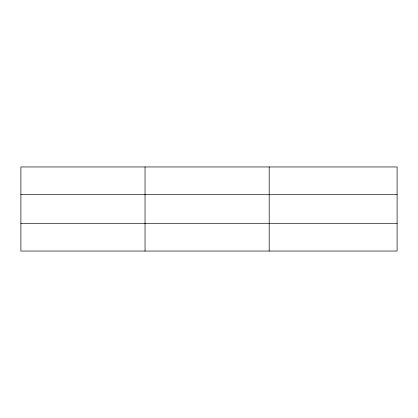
<?xml version="1.0" encoding="UTF-8"?>
<svg xmlns="http://www.w3.org/2000/svg" width="418" height="418" viewBox="0 0 418 418"><rect width="100%" height="100%" fill="white"/><g stroke="black" fill="none" stroke-linecap="round" stroke-linejoin="round"><path stroke-width="0.63" d="M145.046 166.954L145.046 251.046M269.192 166.954L269.192 251.046M397.1 223.296L397.1 251.046L20.9 251.046L20.9 166.954L397.1 166.954L397.1 223.296L20.9 223.296M20.9 194.704L397.1 194.704"/></g></svg>
